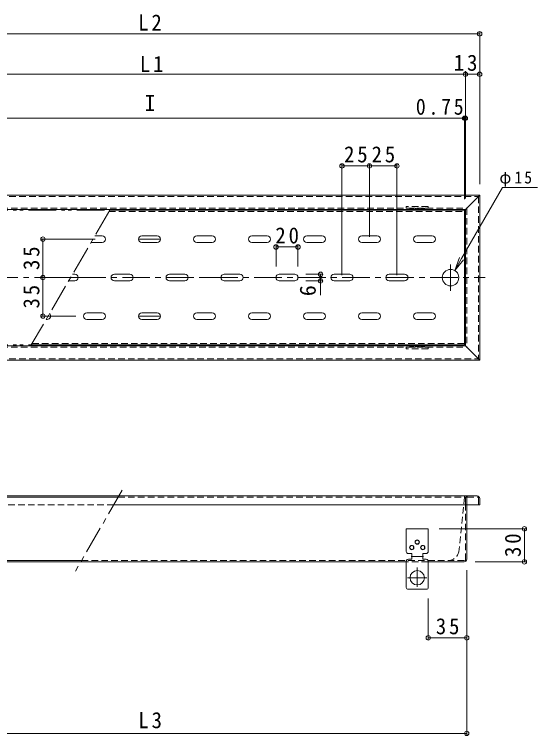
# Model space of a CAD drawing. Units: millimetres at full size, sheet at 1:5. Extents: x -856 to 920, y -699 to 563.
# Drawn here: x -512 to -36, y -188 to 468 of the extents above; entities that cross this region are included whole.
import ezdxf
from ezdxf.enums import TextEntityAlignment as Align

# ---------------------------------------------------------------- set-up
doc = ezdxf.new("R2010")
doc.units = ezdxf.units.MM
doc.header["$LTSCALE"] = 5
doc.header["$PDMODE"] = 32
doc.header["$PDSIZE"] = 4
for name, pattern in [('CHAIN1', [8, 5, -1, 1, -1]), ('DASHED1', [1.8, 1.2, -0.6]), ('DOUBLE_CHAIN1', [8.8, 5, -1, 0.6, -0.6, 0.6, -1])]:
    doc.linetypes.add(name, pattern=pattern)
for name, color, linetype, lineweight in [('B-0', 4, 'CHAIN1', 5), ('B-1', 2, 'Continuous', 5), ('B-2', 3, 'Continuous', 5), ('B-4', 7, 'Continuous', 5), ('B-5', 7, 'Continuous', 5), ('B-A', 1, 'DASHED1', 5)]:
    doc.layers.add(name, color=color, linetype=linetype, lineweight=lineweight)
doc.styles.add('ＭＳ ゴシック', font='')
doc.styles.get('ＭＳ ゴシック').set_extended_font_data('MS Gothic')

msp = doc.modelspace()

# ---------------------------------------------------------------- linework, layer by layer
at = {"layer": 'B-0'}
msp.add_line((-694.08, 228.519), (-84.08, 228.519), dxfattribs=at)
at = {"layer": 'B-0', "color": 7, "linetype": 'Continuous'}
msp.add_line((-344.33, 228.519), (-330.563, 228.519), dxfattribs=at)
msp.add_line((-344.33, 228.519), (-330.563, 228.519), dxfattribs=at)
at = {"layer": 'B-1', "linetype": 'DOUBLE_CHAIN1'}
for p, q in [((-675.33, 289.769), (-425.463, 289.769)), ((-675.33, 167.269), (-496.863, 167.269))]:
    msp.add_line(p, q, dxfattribs=at)
at = {"layer": 'B-1', "linetype": 'CHAIN1'}
for p, q in [((-425.463, 289.769), (-496.863, 167.269)), ((-379.33, 263.519), (-399.33, 263.519)), ((-115.58, 228.519), (-115.58, 240.535)), ((-115.58, 228.519), (-115.58, 216.503)), ((-379.33, 193.519), (-399.33, 193.519)), ((-414.103, 35.194), (-456.821, -38.596))]:
    msp.add_line(p, q, dxfattribs=at)
at = {"layer": 'B-1'}
for p, q in [((-425.463, 289.769), (-102.83, 289.769)), ((-102.83, 289.769), (-102.83, 167.269)), ((-439.014, 266.519), (-432.33, 266.519)), ((-396.33, 266.519), (-382.33, 266.519)), ((-346.33, 266.519), (-332.33, 266.519)), ((-296.33, 266.519), (-282.33, 266.519)), ((-246.33, 266.519), (-232.33, 266.519)), ((-196.33, 266.519), (-182.33, 266.519)), ((-146.33, 266.519), (-132.33, 266.519)), ((-442.512, 260.519), (-432.33, 260.519)), ((-396.33, 260.519), (-382.33, 260.519)), ((-346.33, 260.519), (-332.33, 260.519)), ((-296.33, 260.519), (-282.33, 260.519)), ((-246.33, 260.519), (-232.33, 260.519)), ((-196.33, 260.519), (-182.33, 260.519)), ((-146.33, 260.519), (-132.33, 260.519)), ((-459.415, 231.519), (-457.33, 231.519)), ((-421.33, 231.519), (-407.33, 231.519)), ((-371.33, 231.519), (-357.33, 231.519)), ((-321.33, 231.519), (-307.33, 231.519)), ((-271.33, 231.519), (-257.33, 231.519)), ((-221.33, 231.519), (-207.33, 231.519)), ((-171.33, 231.519), (-157.33, 231.519)), ((-462.912, 225.519), (-457.33, 225.519)), ((-421.33, 225.519), (-407.33, 225.519)), ((-371.33, 225.519), (-357.33, 225.519)), ((-321.33, 225.519), (-307.33, 225.519)), ((-271.33, 225.519), (-257.33, 225.519)), ((-221.33, 225.519), (-207.33, 225.519)), ((-171.33, 225.519), (-157.33, 225.519)), ((-483.312, 190.519), (-482.33, 190.519)), ((-446.33, 196.519), (-432.33, 196.519)), ((-446.33, 190.519), (-432.33, 190.519)), ((-396.33, 196.519), (-382.33, 196.519)), ((-396.33, 190.519), (-382.33, 190.519)), ((-346.33, 196.519), (-332.33, 196.519)), ((-346.33, 190.519), (-332.33, 190.519)), ((-296.33, 196.519), (-282.33, 196.519)), ((-296.33, 190.519), (-282.33, 190.519)), ((-246.33, 196.519), (-232.33, 196.519)), ((-246.33, 190.519), (-232.33, 190.519)), ((-196.33, 196.519), (-182.33, 196.519)), ((-196.33, 190.519), (-182.33, 190.519)), ((-146.33, 196.519), (-132.33, 196.519)), ((-146.33, 190.519), (-132.33, 190.519)), ((-496.863, 167.269), (-102.83, 167.269)), ((-675.33, 28.683), (-417.898, 28.683))]:
    msp.add_line(p, q, dxfattribs=at)
at = {"layer": 'B-1', "linetype": 'DASHED1'}
for p, q in [((-426.162, 288.569), (-102.83, 288.569)), ((-496.164, 168.469), (-102.83, 168.469)), ((-417.898, 28.683), (-102.83, 28.683)), ((-102.83, 28.683), (-108.034, -21.009)), ((-102.83, 28.683), (-102.83, 29.883)), ((-136.007, -28.917), (-117.812, -28.917))]:
    msp.add_line(p, q, dxfattribs=at)
at = {"layer": 'B-1'}
msp.add_circle((-115.58, 228.519), 7.5, dxfattribs=at)
for centre, start, end in [((-432.33, 263.519), 270, 90), ((-396.33, 263.519), 90, 270), ((-382.33, 263.519), 270, 90), ((-346.33, 263.519), 90, 270), ((-332.33, 263.519), 270, 90), ((-296.33, 263.519), 90, 270), ((-282.33, 263.519), 270, 90), ((-246.33, 263.519), 90, 270), ((-232.33, 263.519), 270, 90), ((-196.33, 263.519), 90, 270), ((-182.33, 263.519), 270, 90), ((-146.33, 263.519), 90, 270), ((-132.33, 263.519), 270, 90), ((-457.33, 228.519), 270, 90), ((-421.33, 228.519), 90, 270), ((-407.33, 228.519), 270, 90), ((-371.33, 228.519), 90, 270), ((-357.33, 228.519), 270, 90), ((-321.33, 228.519), 90, 270), ((-307.33, 228.519), 270, 90), ((-271.33, 228.519), 90, 270), ((-257.33, 228.519), 270, 90), ((-221.33, 228.519), 90, 270), ((-207.33, 228.519), 270, 90), ((-171.33, 228.519), 90, 270), ((-157.33, 228.519), 270, 90), ((-482.33, 193.519), 270, 47.0018), ((-446.33, 193.519), 90, 270), ((-432.33, 193.519), 270, 90), ((-396.33, 193.519), 90, 270), ((-382.33, 193.519), 270, 90), ((-346.33, 193.519), 90, 270), ((-332.33, 193.519), 270, 90), ((-296.33, 193.519), 90, 270), ((-282.33, 193.519), 270, 90), ((-246.33, 193.519), 90, 270), ((-232.33, 193.519), 270, 90), ((-196.33, 193.519), 90, 270), ((-182.33, 193.519), 270, 90), ((-146.33, 193.519), 90, 270), ((-132.33, 193.519), 270, 90)]:
    msp.add_arc(centre, 3, start, end, dxfattribs=at)
at = {"layer": 'B-1', "linetype": 'DASHED1'}
msp.add_arc((-117.812, -18.917), 10, 270, 347.92399, dxfattribs=at)
at = {"layer": 'B-2'}
for p, q in [((-689.08, 303.519), (-89.08, 303.519)), ((-102.08, 290.519), (-89.08, 303.519)), ((-89.08, 303.519), (-89.08, 153.519)), ((-676.08, 290.519), (-102.08, 290.519)), ((-102.08, 290.519), (-102.08, 166.519)), ((-676.08, 166.519), (-102.08, 166.519)), ((-102.08, 166.519), (-89.08, 153.519)), ((-689.08, 153.519), (-89.08, 153.519)), ((-678.48, 29.883), (-99.68, 29.883)), ((-91.48, 29.883), (-99.68, 29.883)), ((-89.08, 27.483), (-89.08, 21.883)), ((-421.862, 21.883), (-90.28, 21.883)), ((-100.88, -27.717), (-100.88, 21.883)), ((-545.08, -28.917), (-451.179, -28.917)), ((-155.88, -30.117), (-542.13, -30.117)), ((-103.28, -30.117), (-135.88, -30.117))]:
    msp.add_line(p, q, dxfattribs=at)
at = {"layer": 'B-2', "linetype": 'DASHED1'}
for p, q in [((-687.88, 302.319), (-90.28, 302.319)), ((-90.28, 302.319), (-90.28, 154.719)), ((-677.28, 291.719), (-100.88, 291.719)), ((-100.88, 291.719), (-100.88, 165.319)), ((-677.28, 165.319), (-100.88, 165.319)), ((-687.88, 154.719), (-90.28, 154.719)), ((-102.08, 21.883), (-102.08, 27.483)), ((-100.88, 21.883), (-100.88, 28.183)), ((-100.38, 28.683), (-90.78, 28.683)), ((-90.28, 28.183), (-90.28, 21.883)), ((-421.862, 21.883), (-677.28, 21.883)), ((-102.08, -28.417), (-102.08, 21.883)), ((-451.179, -28.917), (-102.58, -28.917)), ((-135.88, -30.117), (-155.88, -30.117))]:
    msp.add_line(p, q, dxfattribs=at)
at = {"layer": 'B-2'}
msp.add_lwpolyline([(-90.28, 21.883), (-89.08, 21.883), (-90.28, 21.883)], dxfattribs=at)
at = {"layer": 'B-2', "linetype": 'DASHED1'}
for centre, radius, start, end in [((-99.68, 27.483), 2.4, 90, 180), ((-100.38, 28.183), 0.5, 90, 180), ((-90.78, 28.183), 0.5, 0, 90), ((-102.58, -28.417), 0.5, 270, 0)]:
    msp.add_arc(centre, radius, start, end, dxfattribs=at)
at = {"layer": 'B-2'}
for centre, start, end in [((-91.48, 27.483), 0, 90), ((-103.28, -27.717), 270, 0)]:
    msp.add_arc(centre, 2.4, start, end, dxfattribs=at)
at = {"layer": 'B-4'}
for p, q in [((-689.08, 450.348), (-89.08, 450.348)), ((-89.08, 451.848), (-89.08, 313.519)), ((-676.08, 413.519), (-102.08, 413.519)), ((-102.08, 313.519), (-102.08, 416.378)), ((-102.08, 415.019), (-102.08, 300.519)), ((-89.08, 413.519), (-102.08, 413.519)), ((-89.08, 313.519), (-89.08, 418.519)), ((-102.83, 375.019), (-102.83, 299.769)), ((-102.08, 300.519), (-102.08, 378.519)), ((-102.08, 375.019), (-102.08, 300.519)), ((-675.33, 373.519), (-102.83, 373.519)), ((-102.83, 373.519), (-117.83, 373.519)), ((-102.83, 373.519), (-102.08, 373.519)), ((-214.33, 331.647), (-214.33, 230.818)), ((-214.33, 330.147), (-189.33, 330.147)), ((-189.33, 331.647), (-189.33, 265.738)), ((-189.33, 330.147), (-164.33, 330.147)), ((-164.33, 331.647), (-164.33, 230.818)), ((-487.807, 263.519), (-438.699, 263.519)), ((-486.307, 263.519), (-486.307, 228.519)), ((-274.33, 257.883), (-274.33, 238.519)), ((-274.33, 256.383), (-254.33, 256.383)), ((-254.33, 257.883), (-254.33, 238.519)), ((-232.267, 231.519), (-247.33, 231.519)), ((-233.767, 231.519), (-233.767, 212.471)), ((-487.807, 228.519), (-431.33, 228.519)), ((-486.307, 228.519), (-486.307, 193.519)), ((-232.267, 225.519), (-247.33, 225.519)), ((-487.807, 193.519), (-456.33, 193.519)), ((-46.929, -0.117), (-125.88, -0.117)), ((-48.429, -30.117), (-48.429, -0.117)), ((-46.929, -30.117), (-93.28, -30.117)), ((-100.88, -187.72), (-100.88, -37.717)), ((-100.88, -37.717), (-100.88, -115.176)), ((-135.88, -100.78), (-135.88, -63.367)), ((-135.88, -99.28), (-100.88, -99.28)), ((-677.28, -186.22), (-100.88, -186.22))]:
    msp.add_line(p, q, dxfattribs=at)
for p in [(-89.08, 450.348), (-102.08, 413.519), (-89.08, 413.519), (-102.83, 373.519), (-102.08, 373.519), (-214.33, 330.147), (-189.33, 330.147), (-164.33, 330.147), (-486.307, 263.519), (-274.33, 256.383), (-254.33, 256.383), (-486.307, 228.519), (-233.767, 231.519), (-233.767, 225.519), (-486.307, 193.519), (-48.429, -0.117), (-48.429, -30.117), (-135.88, -99.28), (-100.88, -99.28), (-100.88, -186.22)]:
    msp.add_point(p, dxfattribs=at)
at = {"layer": 'B-5'}
for p, q in [((-105.58, 245.839), (-68.248, 310.501)), ((-68.248, 310.501), (-36.441, 310.501)), ((-107.384, 246.881), (-111.83, 235.014))]:
    msp.add_line(p, q, dxfattribs=at)
msp.add_lwpolyline([(-103.776, 244.798), (-111.83, 235.014), (-105.58, 245.839)], dxfattribs=at)
at = {"layer": 'B-A'}
for p, q in [((-148.88, 291.719), (-147.88, 291.719)), ((-143.88, 291.719), (-142.88, 291.719)), ((-148.88, 165.319), (-147.88, 165.319)), ((-143.88, 165.319), (-142.88, 165.319)), ((-138.88, 165.319), (-135.88, 165.319)), ((-155.88, -29.617), (-155.88, -30.117)), ((-135.88, -29.617), (-135.88, -30.117))]:
    msp.add_line(p, q, dxfattribs=at)
at = {"layer": 'B-A', "linetype": 'Continuous'}
for p, q in [((-155.88, -20.617), (-155.88, -0.117)), ((-155.88, -0.117), (-135.88, -0.117)), ((-135.88, -20.617), (-135.88, -0.117)), ((-153.88, -22.617), (-150.88, -22.617)), ((-150.88, -22.617), (-150.88, -27.617)), ((-140.88, -22.617), (-140.88, -27.617)), ((-137.88, -22.617), (-140.88, -22.617)), ((-155.88, -30.117), (-155.88, -53.367)), ((-153.88, -27.617), (-150.88, -27.617)), ((-137.88, -27.617), (-140.88, -27.617)), ((-135.88, -30.117), (-135.88, -53.367)), ((-154.13, -55.117), (-137.63, -55.117))]:
    msp.add_line(p, q, dxfattribs=at)
at = {"layer": 'B-A', "linetype": 'CHAIN1'}
for p, q in [((-140.041, -25.117), (-151.42, -25.117)), ((-145.88, -35.304), (-145.88, -52.777)), ((-154.617, -44.617), (-137.144, -44.617))]:
    msp.add_line(p, q, dxfattribs=at)
at = {"layer": 'B-A'}
for points in [[(-138.88, 291.719), (-135.88, 291.719), (-135.88, 293.319), (-155.88, 293.319), (-155.88, 291.719), (-152.88, 291.719)], [(-135.88, 165.319), (-135.88, 163.719), (-155.88, 163.719), (-155.88, 165.319), (-152.88, 165.319)]]:
    msp.add_lwpolyline(points, dxfattribs=at)
at = {"layer": 'B-A', "linetype": 'Continuous'}
for centre, radius in [((-145.88, -12.117), 2), ((-145.88, -12.117), 1.75), ((-150.88, -17.117), 2), ((-150.88, -17.117), 1.75), ((-140.88, -17.117), 2), ((-140.88, -17.117), 1.75), ((-145.88, -44.617), 6.5)]:
    msp.add_circle(centre, radius, dxfattribs=at)
at = {"layer": 'B-A'}
for centre, radius, start, end in [((-150.88, 294.226), 3.207, 231.41991, 308.58009), ((-145.88, 294.226), 3.207, 231.41991, 308.58009), ((-140.88, 294.226), 3.207, 231.41991, 308.58009), ((-150.88, 162.812), 3.207, 51.41991, 128.58009), ((-145.88, 162.812), 3.207, 51.41991, 128.58009), ((-140.88, 162.812), 3.207, 51.41991, 128.58009), ((-153.88, -29.617), 2, 159.51268, 180), ((-137.88, -29.617), 2, 0, 20.48732)]:
    msp.add_arc(centre, radius, start, end, dxfattribs=at)
at = {"layer": 'B-A', "linetype": 'Continuous'}
for centre, radius, start, end in [((-153.88, -20.617), 2, 180, 270), ((-137.88, -20.617), 2, 270, 0), ((-153.88, -29.617), 2, 90, 159.51268), ((-137.88, -29.617), 2, 20.48732, 90), ((-154.13, -53.367), 1.75, 180, 270), ((-137.63, -53.367), 1.75, 270, 0)]:
    msp.add_arc(centre, radius, start, end, dxfattribs=at)

# ---------------------------------------------------------------- texts
at = {"layer": 'B-4', "color": 2, "style": 'ＭＳ ゴシック'}
msp.add_text('I', height=14.66, dxfattribs=at).set_placement((-393.987, 375.591), align=Align.BOTTOM_LEFT)
msp.add_text('6', height=14.66, rotation=90, dxfattribs=at).set_placement((-233.787, 211.614), align=Align.BOTTOM_LEFT)
at = {"layer": 'B-4', "color": 2, "char_height": 14.66, "attachment_point": 7, "style": 'ＭＳ ゴシック'}
for s, insert in [('\\T1.27;\\W0.95;L2', (-399.705, 453.348)), ('\\T1.27;\\W0.95;L1', (-398.198, 415.591)), ('\\T1.27;\\W0.95;13', (-112.628, 416.519)), ('\\T1.28;\\W0.9;0.75', (-147.135, 376.519)), ('\\T1.27;\\W0.95;25', (-212.455, 333.147)), ('\\T1.27;\\W0.95;25', (-187.455, 333.147)), ('\\T1.27;\\W0.95;20', (-274.955, 259.383)), ('\\T1.27;\\W0.95;35', (-129.005, -96.28)), ('\\T1.27;\\W0.95;L3', (-399.526, -181.726))]:
    msp.add_mtext(s, dxfattribs=dict(at, insert=insert))
at = {"layer": 'B-4', "color": 2, "char_height": 14.66, "attachment_point": 7, "rotation": 90, "style": 'ＭＳ ゴシック'}
for s, insert in [('\\T1.27;\\W0.95;35', (-489.307, 235.394)), ('\\T1.27;\\W0.95;35', (-489.307, 200.394)), ('\\T1.27;\\W0.95;30', (-51.429, -25.742))]:
    msp.add_mtext(s, dxfattribs=dict(at, insert=insert))
at = {"layer": 'B-5', "insert": (-71.122, 311.179), "char_height": 11, "attachment_point": 7, "style": 'ＭＳ ゴシック'}
msp.add_mtext('\\T1.26;\\W0.95;φ15', dxfattribs=at)

doc.saveas('drawing.dxf')
